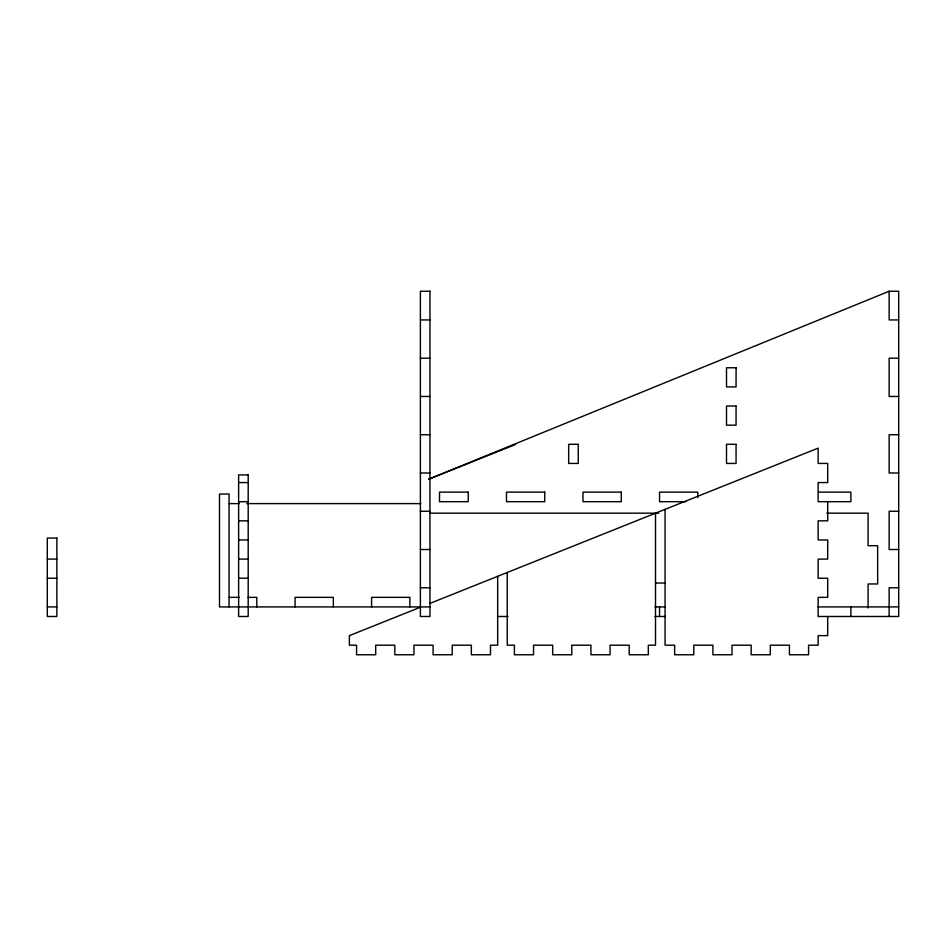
<?xml version="1.0" encoding="UTF-8"?>
<svg xmlns="http://www.w3.org/2000/svg" width="946" height="946" viewBox="0 0 946 946"><rect width="100%" height="100%" fill="white"/><g stroke="black" fill="none" stroke-linecap="round" stroke-linejoin="round"><path stroke-width="1.42" d="M428.585 479.208L889.134 291.238L898.7 291.238L898.7 616.485L818.136 616.496L818.136 597.364L827.703 597.364L827.703 578.231L818.136 578.231L818.136 559.098L827.703 559.098L827.703 539.965L818.136 539.965L818.136 520.832L827.703 520.832L827.703 501.699M428.55 479.291L515.605 444.466M420.119 607.332L349.381 635.629L349.381 645.196L356.559 645.196L356.559 654.762L375.692 654.762L375.692 645.196L394.825 645.196L394.825 654.762L413.958 654.762L413.958 645.196L433.091 645.196L433.091 654.762L452.223 654.762L452.223 645.196L471.356 645.196L471.356 654.762L490.489 654.762L490.489 645.196L497.667 645.196L497.667 576.327M429.65 603.524L818.136 448.132L818.136 463.434L827.703 463.434L827.703 482.566L818.136 482.566L818.136 501.699L850.868 501.687L850.868 492.121L818.491 492.121M420.391 319.937L429.957 319.937M898.7 319.937L889.134 319.937L889.134 291.238M420.391 358.203L429.957 358.203M898.7 358.203L889.134 358.203L889.134 396.469L898.7 396.469M420.391 396.469L429.957 396.469M420.391 434.734L429.957 434.734M898.7 434.734L889.134 434.734L889.134 473L898.7 473M420.391 473L429.957 473M238.629 482.566L248.195 482.566M238.629 501.687L248.195 501.687M686.039 501.687L659.539 501.687L659.539 492.121L697.805 492.121L697.805 497.596M229.062 503.603L239.385 503.603M246.764 503.603L420.84 503.603M420.391 511.254L429.957 511.254M898.7 511.254L889.134 511.254L889.134 549.52L898.7 549.52M429.957 513.17L658.605 513.17M826.78 513.17L868.085 513.17L868.085 545.7L877.652 545.7L877.652 583.966L868.085 583.966L868.085 608.006M238.629 520.82L248.195 520.82M238.629 539.953L248.195 539.953M420.391 549.52L429.957 549.52M47.3 559.086L56.866 559.086M238.629 559.086L248.195 559.086M47.3 578.219L56.866 578.219M238.629 578.219L248.195 578.219M655.507 583.02L665.073 583.02M420.391 587.785L429.957 587.785M898.7 587.785L889.134 587.785L889.134 616.485M229.062 597.352L239.279 597.352M248.041 597.352L256.804 597.352L256.804 606.918M47.3 606.918L56.866 606.918M429.957 606.918L219.496 606.918L219.496 494.037L229.062 494.037L229.062 606.918M654.904 606.918L665.428 606.918M818.065 606.918L898.7 606.918M497.43 616.485L507.955 616.485M654.904 616.485L665.428 616.485M850.868 606.918L850.868 616.485M827.703 616.496L827.703 635.629L818.136 635.629L818.136 645.196L808.57 645.196L808.57 654.762L789.437 654.762L789.437 645.196L770.304 645.196L770.304 654.762L751.171 654.762L751.171 645.196L732.038 645.196L732.038 654.762L712.906 654.762L712.906 645.196L693.773 645.196L693.773 654.762L674.64 654.762L674.64 645.196L665.073 645.196L665.073 509.362M659.539 606.918L659.539 616.485M655.507 513.181L655.507 645.196L648.329 645.196L648.329 654.762L629.196 654.762L629.196 645.196L610.064 645.196L610.064 654.762L590.931 654.762L590.931 645.196L571.798 645.196L571.798 654.762L552.665 654.762L552.665 645.196L533.532 645.196L533.532 654.762L514.399 654.762L514.399 645.196L507.233 645.196L507.233 572.496M409.866 606.918L409.866 597.352L371.601 597.352L371.601 606.918M333.335 606.918L333.335 597.352L295.069 597.352L295.069 606.918M429.957 291.238L420.391 291.238L420.391 616.485L429.957 616.485L429.957 291.238M736.071 367.769L726.504 367.769L726.504 386.902L736.071 386.902L736.071 367.769M736.071 406.035L726.504 406.035L726.504 425.168L736.071 425.168L736.071 406.035M578.231 444.301L568.664 444.301L568.664 463.434L578.231 463.434L578.231 444.301M736.071 444.301L726.504 444.301L726.504 463.434L736.071 463.434L736.071 444.301M248.195 474.904L238.629 474.904L238.629 616.485L248.195 616.485L248.195 474.904M468.223 492.121L439.523 492.121L439.523 501.687L468.223 501.687L468.223 492.121M544.742 492.121L506.477 492.121L506.477 501.687L544.742 501.687L544.742 492.121M621.274 492.121L583.008 492.121L583.008 501.687L621.274 501.687L621.274 492.121M56.866 538.049L47.3 538.049L47.3 616.485L56.866 616.485L56.866 538.049"/></g></svg>
